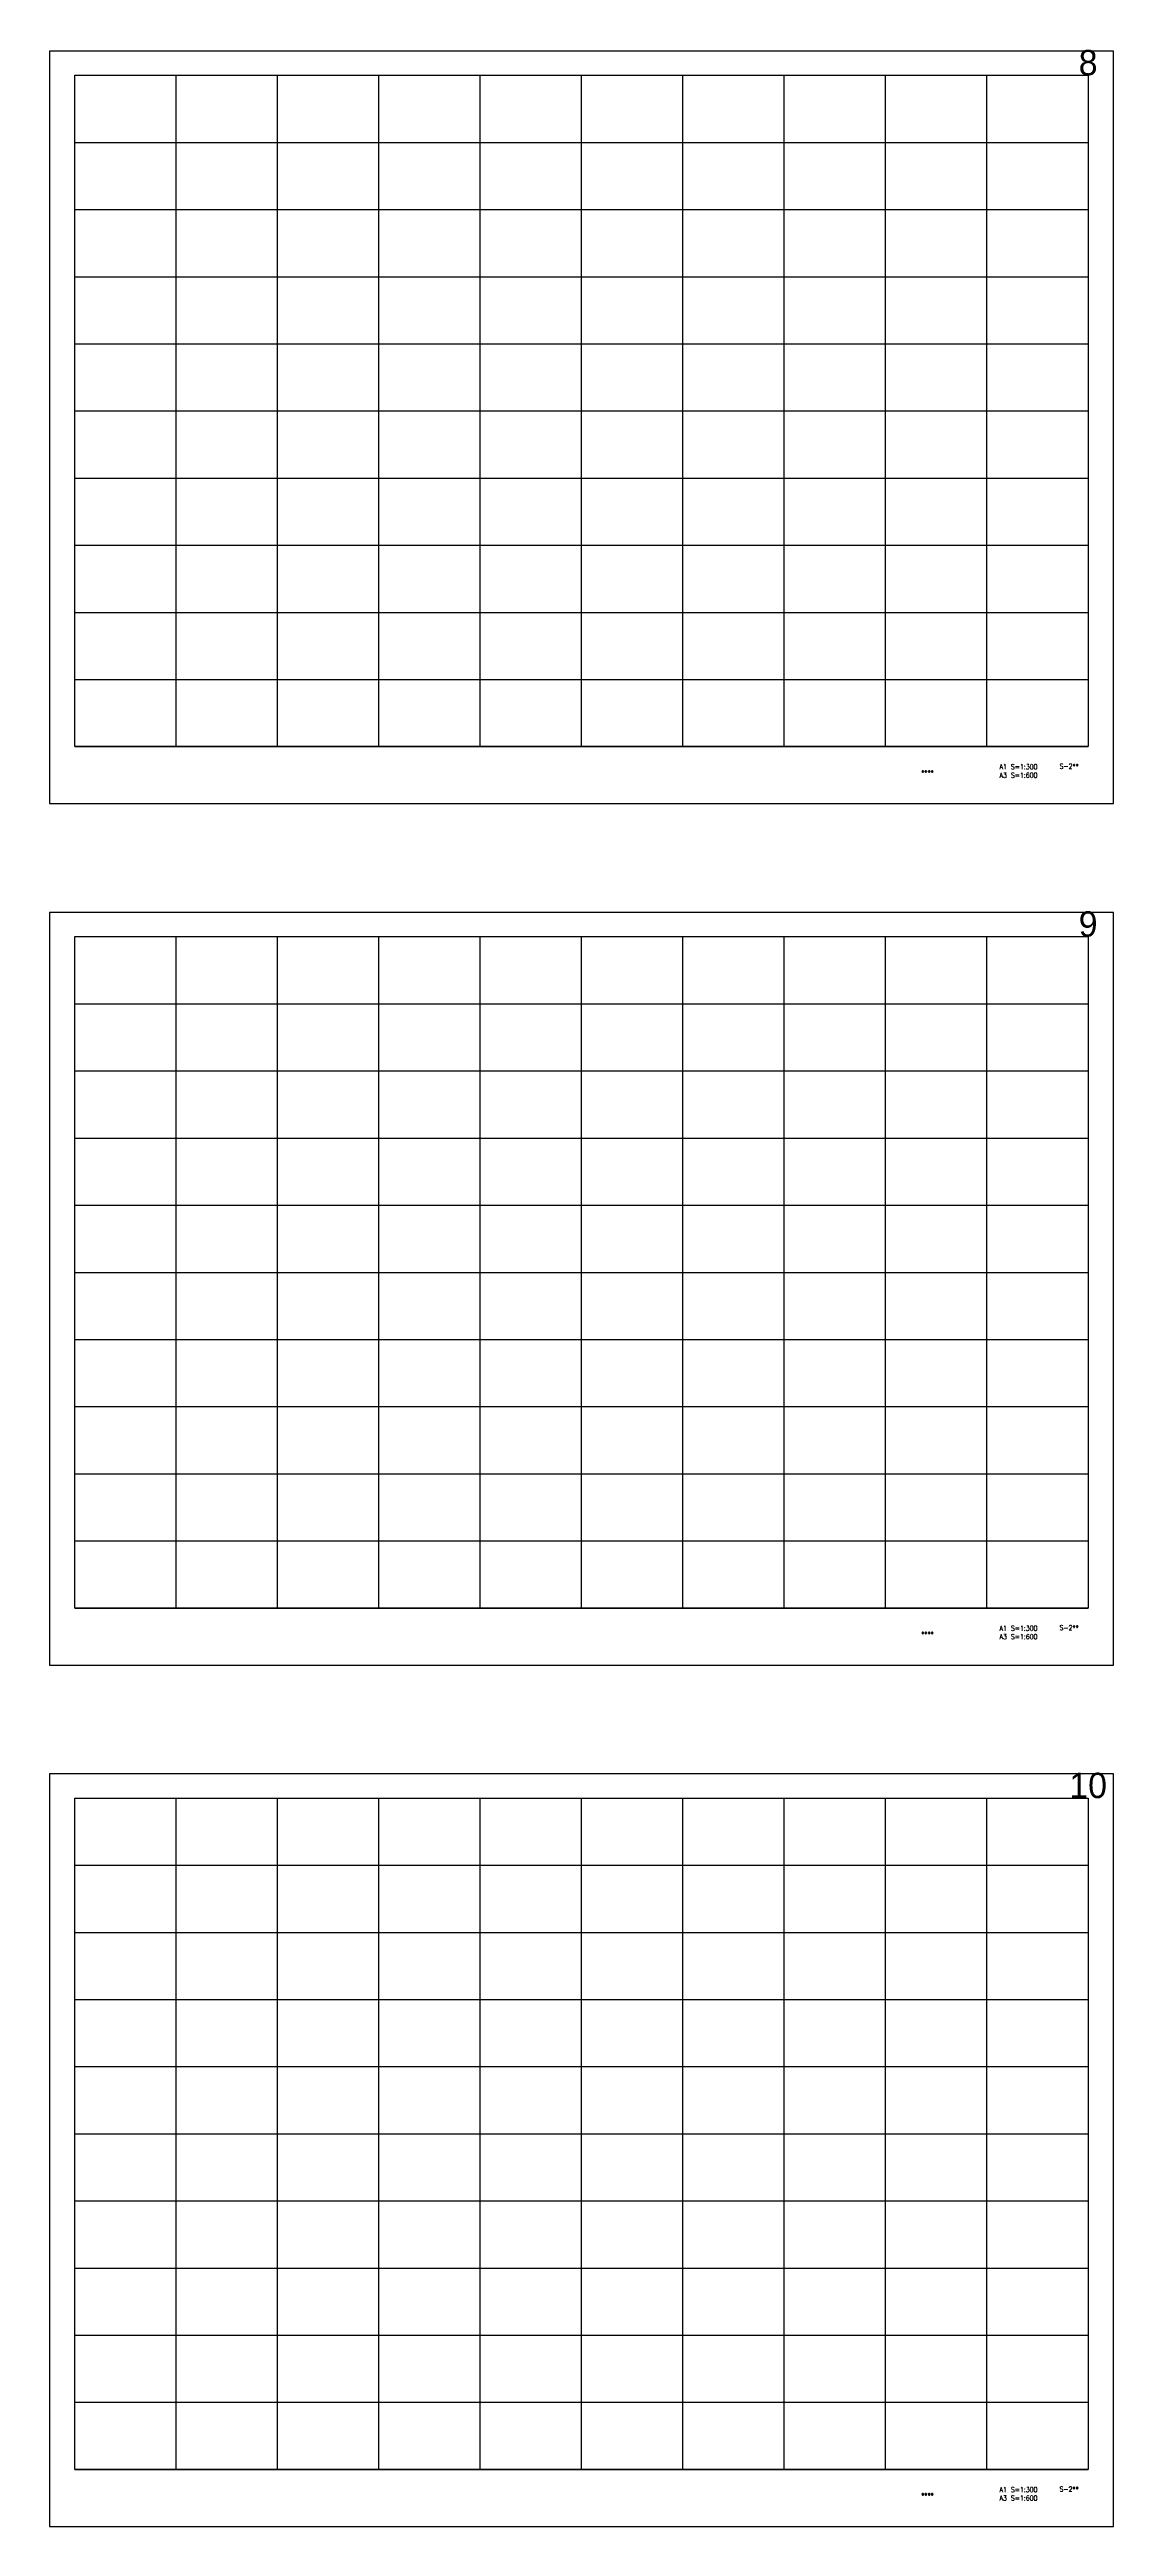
# Model space of a CAD drawing. Extents: x -129301 to 1296000, y -2685600 to 164981.
# Drawn here: x 0 to 336000, y -2685600 to -1903481 of the extents above; entities that cross this region are included whole.
import ezdxf
from ezdxf.enums import TextEntityAlignment as Align

# ---------------------------------------------------------------- set-up
doc = ezdxf.new("R2010")
doc.units = 0
doc.header["$MEASUREMENT"] = 0
doc.layers.add('99_レイアウト枠', color=251, linetype='CONTINUOUS', plot=False)
doc.layers.add('99_頁番号', color=6, linetype='CONTINUOUS')
doc.styles.add('DRACAD', font='txt', dxfattribs={"width": 0.85, "bigfont": 'extfont2'})
doc.styles.get("Standard").update_dxf_attribs({"font": 'Osaka.ttc'})

msp = doc.modelspace()

# ---------------------------------------------------------------- linework, layer by layer
at = {"layer": '99_レイアウト枠'}
for p, q in [((8000, -2123600), (8000, -1911600)), ((40000, -2123600), (40000, -1911600)), ((72000, -2123600), (72000, -1911600)), ((104000, -2123600), (104000, -1911600)), ((136000, -2123600), (136000, -1911600)), ((168000, -2123600), (168000, -1911600)), ((199999.99992, -2123600), (199999.99992, -1911600)), ((231999.99992, -2123600), (231999.99992, -1911600)), ((263999.99992, -2123600), (263999.99992, -1911600)), ((295999.99992, -2123600), (295999.99992, -1911600)), ((8000, -1932800), (327999.99985, -1932800)), ((8000, -1954000), (327999.99985, -1954000)), ((8000, -1975200), (327999.99985, -1975200)), ((8000, -1996400), (327999.99985, -1996400)), ((8000, -2017600), (327999.99985, -2017600)), ((8000, -2038800), (327999.99985, -2038800)), ((8000, -2060000), (327999.99985, -2060000)), ((8000, -2081200), (327999.99985, -2081200)), ((8000, -2102400), (327999.99985, -2102400)), ((8000, -2123600), (327999.99985, -2123600)), ((8000, -2395600), (8000, -2183600)), ((40000, -2395600), (40000, -2183600)), ((72000, -2395600), (72000, -2183600)), ((104000, -2395600), (104000, -2183600)), ((136000, -2395600), (136000, -2183600)), ((168000, -2395600), (168000, -2183600)), ((199999.99992, -2395600), (199999.99992, -2183600)), ((231999.99992, -2395600), (231999.99992, -2183600)), ((263999.99992, -2395600), (263999.99992, -2183600)), ((295999.99992, -2395600), (295999.99992, -2183600)), ((8000, -2204800), (327999.99985, -2204800)), ((8000, -2226000), (327999.99985, -2226000)), ((8000, -2247200), (327999.99985, -2247200)), ((8000, -2268400), (327999.99985, -2268400)), ((8000, -2289600), (327999.99985, -2289600)), ((8000, -2310800), (327999.99985, -2310800)), ((8000, -2332000), (327999.99985, -2332000)), ((8000, -2353200), (327999.99985, -2353200)), ((8000, -2374400), (327999.99985, -2374400)), ((8000, -2395600), (327999.99985, -2395600)), ((8000, -2667600), (8000, -2455600)), ((40000, -2667600), (40000, -2455600)), ((72000, -2667600), (72000, -2455600)), ((104000, -2667600), (104000, -2455600)), ((136000, -2667600), (136000, -2455600)), ((168000, -2667600), (168000, -2455600)), ((199999.99992, -2667600), (199999.99992, -2455600)), ((231999.99992, -2667600), (231999.99992, -2455600)), ((263999.99992, -2667600), (263999.99992, -2455600)), ((295999.99992, -2667600), (295999.99992, -2455600)), ((8000, -2476800), (327999.99985, -2476800)), ((8000, -2498000), (327999.99985, -2498000)), ((8000, -2519200), (327999.99985, -2519200)), ((8000, -2540400), (327999.99985, -2540400)), ((8000, -2561600), (327999.99985, -2561600)), ((8000, -2582800), (327999.99985, -2582800)), ((8000, -2604000), (327999.99985, -2604000)), ((8000, -2625200), (327999.99985, -2625200)), ((8000, -2646400), (327999.99985, -2646400)), ((8000, -2667600), (327999.99985, -2667600))]:
    msp.add_line(p, q, dxfattribs=at)
for points in [[(0, -2141600), (336000, -2141600), (336000, -1904000), (0, -1904000)], [(8000, -1911600), (327999.99985, -1911600), (327999.99985, -2123600), (8000, -2123600)], [(0, -2413600), (336000, -2413600), (336000, -2176000), (0, -2176000)], [(8000, -2183600), (327999.99985, -2183600), (327999.99985, -2395600), (8000, -2395600)], [(0, -2685600), (336000, -2685600), (336000, -2448000), (0, -2448000)], [(8000, -2455600), (327999.99985, -2455600), (327999.99985, -2667600), (8000, -2667600)]]:
    msp.add_lwpolyline(points, close=True, dxfattribs=at)

# ---------------------------------------------------------------- texts
for s, p in [('8', (327999.99985, -1911600)), ('9', (327999.99985, -2183600)), ('10', (327999.99985, -2455600))]:
    msp.add_text(s, height=8000, dxfattribs=at).set_placement(p, align=Align.CENTER)
at = {"layer": '99_頁番号', "char_height": 1600, "attachment_point": 5, "style": 'DRACAD'}
for s, insert in [('{  ****  }', (275999.99985, -2131800)), ('A1 S=1:300^JA3 S=1:600', (305999.99985, -2131297.27463)), ('{S-2**}', (321999.99985, -2129800)), ('{S-2**}', (321999.99985, -2401800)), ('{  ****  }', (275999.99985, -2403800)), ('A1 S=1:300^JA3 S=1:600', (305999.99985, -2403297.27463)), ('A1 S=1:300^JA3 S=1:600', (305999.99985, -2675297.27463)), ('{S-2**}', (321999.99985, -2673800)), ('{  ****  }', (275999.99985, -2675800))]:
    msp.add_mtext(s, dxfattribs=dict(at, insert=insert))

doc.saveas('drawing.dxf')
